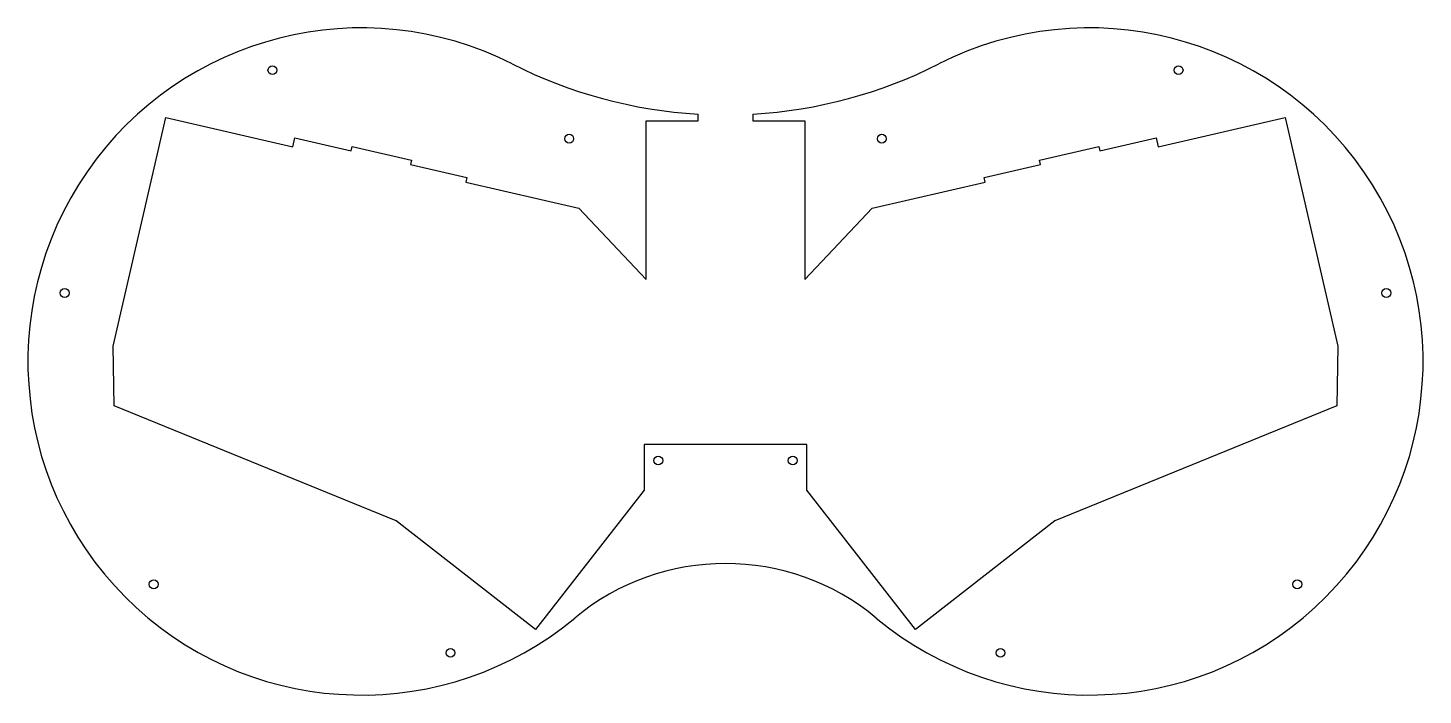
# Model space of a CAD drawing. Extents: x 0 to 458, y 0 to 219.
import ezdxf

# ---------------------------------------------------------------- set-up
doc = ezdxf.new("R2010")
doc.units = 0

# ---------------------------------------------------------------- blocks, each defined once
blk = doc.blocks.new('drill_m3')
blk.add_circle((0, 0), 1.45)

msp = doc.modelspace()

# ---------------------------------------------------------------- linework, layer by layer
msp.add_polyline3d([(237.94, 190.65, 0), (237.94, 188.39, 0), (254.94, 188.39, 0), (254.94, 136.39, 0), (277.09, 159.8, 0), (314.12, 168.35, 0), (313.78, 169.81, 0), (332.29, 174.08, 0), (331.95, 175.55, 0), (351.44, 180.04, 0), (351.78, 178.58, 0), (370.29, 182.86, 0), (370.97, 179.93, 0), (412.62, 189.55, 0), (429.94, 114.52, 0), (429.59, 94.94, 0), (337.01, 57.2, 0), (291.31, 21.49, 0), (255.6, 67.2, 0), (255.6, 82.2, 0), (202.27, 82.2, 0), (202.27, 67.2, 0), (166.57, 21.49, 0), (120.86, 57.2, 0), (28.28, 94.94, 0), (27.93, 114.52, 0), (45.25, 189.55, 0), (86.9, 179.93, 0), (87.58, 182.86, 0), (106.09, 178.58, 0), (106.43, 180.04, 0), (125.92, 175.55, 0), (125.58, 174.08, 0), (144.09, 169.81, 0), (143.75, 168.35, 0), (180.78, 159.8, 0), (202.94, 136.39, 0), (202.94, 188.39, 0), (219.94, 188.39, 0), (219.94, 190.65, 0)])
for centre, radius, start, end in [((109.47, 109.47), 109.47, 63.1246, -50.2605), ((348.4, 109.47), 109.47, 230.2605, 116.8754), ((228.94, 345.2), 154.81, 243.1246, 266.6672), ((228.94, 345.2), 154.81, -86.6672, -63.1246), ((228.94, -34.23), 77.41, 50.2605, 129.7395)]:
    msp.add_arc(centre, radius, start, end)

# ---------------------------------------------------------------- block references
for p in [(80.24, 205.07), (377.63, 205.07), (177.65, 182.58), (280.23, 182.58), (12.06, 131.96), (445.81, 131.96), (206.87, 76.98), (251, 76.98), (41.29, 36.36), (416.58, 36.36), (138.7, 13.87), (319.18, 13.87)]:
    msp.add_blockref('drill_m3', p)

doc.saveas('drawing.dxf')
